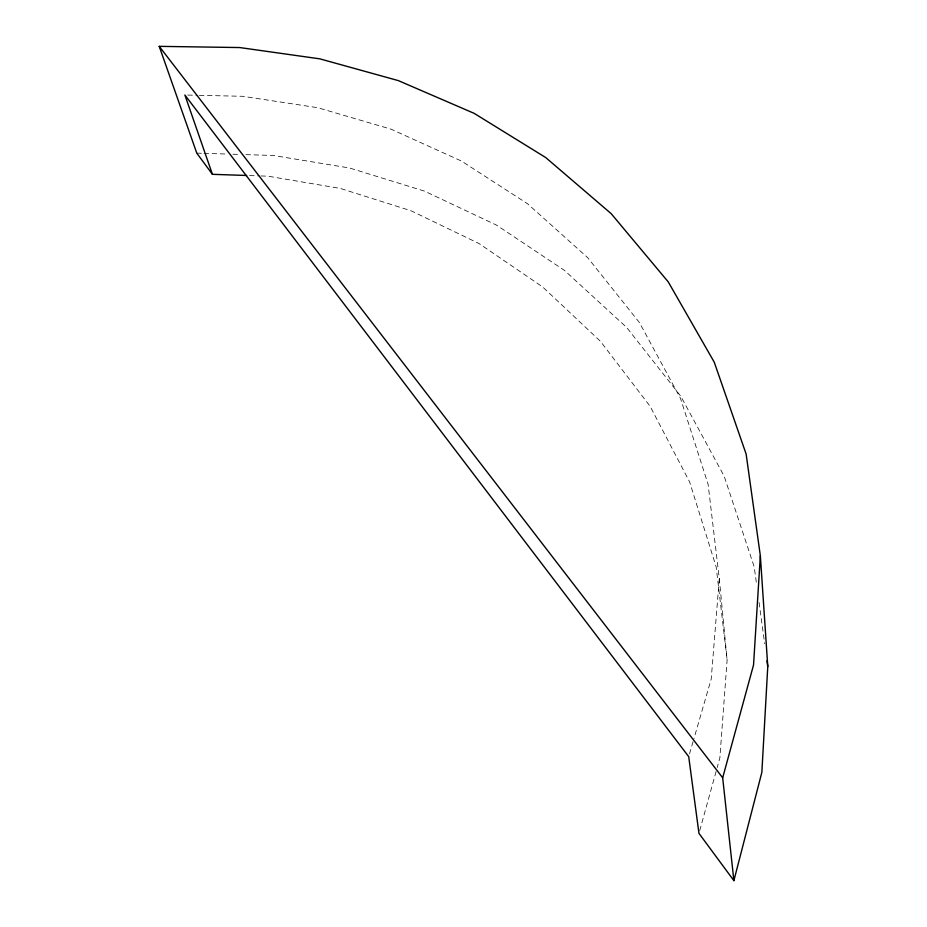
<?xml version="1.0" encoding="UTF-8"?>
<svg xmlns="http://www.w3.org/2000/svg" width="927" height="927" viewBox="0 0 927 927"><rect width="100%" height="100%" fill="white"/><g stroke="black" fill="none" stroke-linecap="round" stroke-linejoin="round"><path stroke-width="0.7" stroke-dasharray="4.63 3.48" d="M199.328 95.33L242.689 96.292L317.648 107.683L390.974 129.143L461.449 161.055L527.59 203.778L587.614 257.59L639.41 322.538L680.488 398.378L708.101 484.265L719.306 578.657L727.127 659.85L719.85 757.927L717.185 767.533M719.306 578.657L711.218 679.027L693.941 738.645M699.723 830.604L716.803 768.9M689.526 753.894L693.535 740.024M187.764 95.075L197.891 95.296M196.779 153.129L202.549 153.303M203.998 153.349L225.667 154.009M232.897 154.23L240.116 154.45M245.898 154.635L273.349 155.469L349.56 168.007L424.369 191.078L496.524 225.11L564.555 270.464L626.675 327.451L680.719 396.13L724.184 476.235L754.219 566.907L756.745 585.4M249.537 175.574L259.525 175.91M260.95 175.956L268.088 176.2L340.325 188.436L411.02 210.753L478.958 243.5L542.654 286.941L600.406 341.263L650.186 406.408L689.642 481.97L716.189 567.011L727.127 659.85M759.062 602.469L764.682 643.732"/><path stroke-width="1.39" d="M212.422 174.322L196.779 153.129L159.224 46.35L239.734 47.555L319.78 58.841L398.32 80.603L474.126 113.337L545.69 157.532L611.16 213.639L668.251 281.901L714.277 362.237L746.119 454.021L760.349 555.794L767.776 666.501L761.855 772.353L733.883 880.65L698.958 833.35L688.715 756.664L184.879 95.006L212.422 174.322L246.675 175.481M760.349 555.794L753.535 665.007L722.678 777.799L733.883 880.65M159.224 46.35L722.678 777.799M767 660.8L767.776 666.501"/></g></svg>
